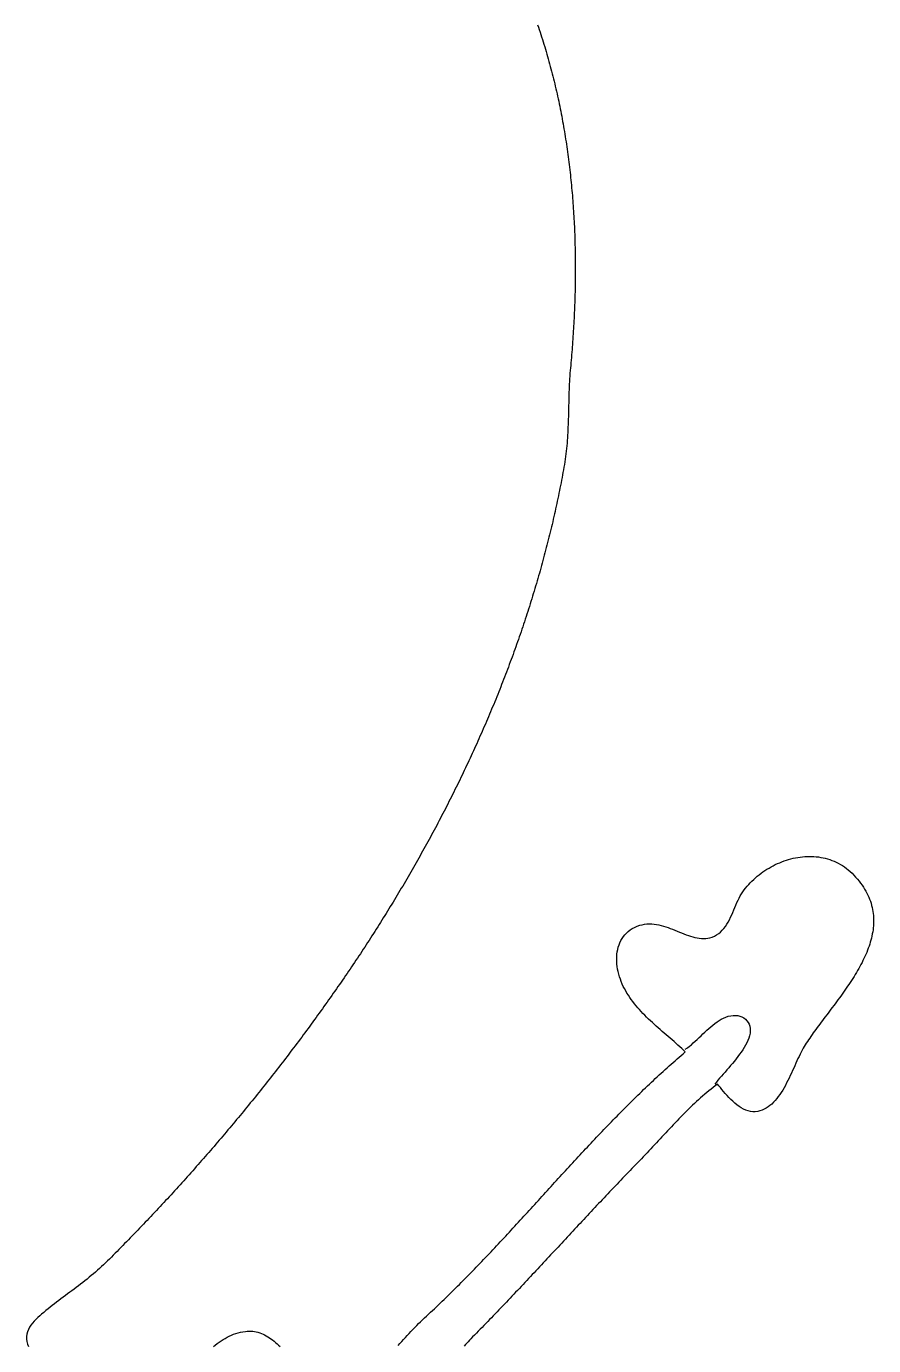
# Model space of a CAD drawing. Header units: millimetres. Extents: x 39 to 1263, y 30 to 1523.
# Drawn here: x 946.9 to 1262.7, y 380.6 to 872.5 of the extents above; entities that cross this region are included whole.
import ezdxf

# ---------------------------------------------------------------- set-up
doc = ezdxf.new("R2010")
doc.units = ezdxf.units.MM
doc.layers.add('0_0_0', color=3, linetype='Continuous')

msp = doc.modelspace()

# ---------------------------------------------------------------- linework, layer by layer
at = {"layer": '0_0_0'}
for points in [[(1137.46, 873.06), (1137.77, 872.16), (1138.08, 871.26), (1138.38, 870.35), (1138.67, 869.45), (1138.97, 868.54), (1139.26, 867.64), (1139.54, 866.73), (1139.82, 865.82), (1140.1, 864.91), (1140.38, 863.99), (1140.65, 863.08), (1140.92, 862.16), (1141.18, 861.25), (1141.44, 860.33), (1141.7, 859.41), (1141.95, 858.49), (1142.2, 857.57), (1142.44, 856.65), (1142.69, 855.73), (1142.92, 854.81), (1143.16, 853.88), (1143.39, 852.96), (1143.62, 852.03), (1143.84, 851.1), (1144.06, 850.17), (1144.28, 849.24), (1144.5, 848.31), (1144.71, 847.38), (1144.91, 846.45), (1145.12, 845.51), (1145.32, 844.58), (1145.51, 843.64), (1145.71, 842.71), (1145.9, 841.77), (1146.08, 840.83), (1146.27, 839.89), (1146.45, 838.95), (1146.62, 838.01), (1146.8, 837.07), (1146.97, 836.12), (1147.13, 835.18), (1147.3, 834.24), (1147.46, 833.29), (1147.61, 832.34), (1147.77, 831.4), (1147.92, 830.45), (1148.06, 829.5), (1148.21, 828.55), (1148.35, 827.6), (1148.48, 826.65), (1148.62, 825.7), (1148.75, 824.74), (1148.88, 823.79), (1149, 822.84), (1149.12, 821.88), (1149.24, 820.93), (1149.35, 819.97), (1149.47, 819.01), (1149.58, 818.06), (1149.68, 817.1), (1149.78, 816.14), (1149.88, 815.18), (1149.98, 814.22), (1150.07, 813.26), (1150.16, 812.3), (1150.25, 811.34), (1150.33, 810.37), (1150.42, 809.41), (1150.49, 808.45), (1150.57, 807.48), (1150.64, 806.52), (1150.71, 805.55), (1150.78, 804.59), (1150.84, 803.62), (1150.9, 802.65), (1150.96, 801.69), (1151.01, 800.72), (1151.07, 799.75), (1151.11, 798.78), (1151.16, 797.81), (1151.2, 796.84), (1151.24, 795.87), (1151.28, 794.9), (1151.32, 793.93), (1151.35, 792.96), (1151.38, 791.99), (1151.4, 791.02), (1151.43, 790.05), (1151.45, 789.07), (1151.47, 788.1), (1151.48, 787.13), (1151.49, 786.15), (1151.5, 785.18), (1151.51, 784.21), (1151.51, 783.23), (1151.52, 782.26), (1151.52, 781.28), (1151.51, 780.31), (1151.51, 779.33), (1151.5, 778.36), (1151.48, 777.38), (1151.47, 776.4), (1151.45, 775.43), (1151.43, 774.45), (1151.41, 773.47), (1151.39, 772.5), (1151.36, 771.52), (1151.33, 770.54), (1151.3, 769.57), (1151.26, 768.59), (1151.23, 767.61), (1151.19, 766.63), (1151.14, 765.66), (1151.1, 764.68), (1151.05, 763.7), (1151, 762.72), (1150.95, 761.74), (1150.9, 760.77), (1150.84, 759.79), (1150.78, 758.81), (1150.72, 757.83), (1150.65, 756.85), (1150.59, 755.88), (1150.52, 754.9), (1150.45, 753.92), (1150.37, 752.94), (1150.3, 751.96), (1150.22, 750.99), (1150.14, 750.01), (1150.06, 749.03), (1149.97, 748.05), (1149.88, 747.08), (1149.79, 746.1), (1149.7, 745.12), (1149.61, 744.13), (1149.53, 743.13), (1149.46, 742.13), (1149.39, 741.13), (1149.34, 740.13), (1149.28, 739.13), (1149.24, 738.13), (1149.2, 737.13), (1149.16, 736.12), (1149.13, 735.12), (1149.1, 734.11), (1149.07, 733.11), (1149.05, 732.1), (1149.02, 731.1), (1149, 730.09), (1148.98, 729.08), (1148.95, 728.08), (1148.93, 727.07), (1148.9, 726.07), (1148.87, 725.06), (1148.83, 724.06), (1148.79, 723.05), (1148.75, 722.05), (1148.7, 721.05), (1148.64, 720.05), (1148.58, 719.05), (1148.51, 718.05), (1148.44, 717.05), (1148.35, 716.05), (1148.25, 715.06), (1148.15, 714.06), (1148.03, 713.07), (1147.91, 712.08), (1147.77, 711.09), (1147.61, 710.1), (1147.45, 709.12), (1147.28, 708.15), (1147.1, 707.17), (1146.92, 706.2), (1146.74, 705.23), (1146.56, 704.25), (1146.38, 703.28), (1146.19, 702.31), (1146, 701.34), (1145.81, 700.36), (1145.61, 699.39), (1145.41, 698.42), (1145.21, 697.45), (1145.01, 696.48), (1144.81, 695.51), (1144.6, 694.55), (1144.39, 693.58), (1144.18, 692.61), (1143.96, 691.64), (1143.75, 690.68), (1143.53, 689.71), (1143.31, 688.74), (1143.08, 687.78), (1142.85, 686.81), (1142.63, 685.85), (1142.39, 684.88), (1142.16, 683.92), (1141.93, 682.96), (1141.69, 682), (1141.45, 681.03), (1141.2, 680.07), (1140.96, 679.11), (1140.71, 678.15), (1140.46, 677.19), (1140.21, 676.23), (1139.95, 675.27), (1139.7, 674.31), (1139.44, 673.35), (1139.18, 672.4), (1138.91, 671.44), (1138.65, 670.48), (1138.38, 669.53), (1138.11, 668.57), (1137.83, 667.62), (1137.56, 666.66), (1137.28, 665.71), (1137, 664.75), (1136.72, 663.8), (1136.44, 662.85), (1136.15, 661.9), (1135.86, 660.95), (1135.57, 660), (1135.28, 659.05), (1134.98, 658.1), (1134.69, 657.15), (1134.39, 656.2), (1134.08, 655.25), (1133.78, 654.31), (1133.47, 653.36), (1133.17, 652.41), (1132.86, 651.47), (1132.54, 650.52), (1132.23, 649.58), (1131.91, 648.64), (1131.59, 647.69), (1131.27, 646.75), (1130.95, 645.81), (1130.63, 644.87), (1130.3, 643.93), (1129.97, 642.99), (1129.64, 642.05), (1129.3, 641.11), (1128.97, 640.17), (1128.63, 639.24), (1128.29, 638.3), (1127.95, 637.36), (1127.61, 636.43), (1127.26, 635.5), (1126.91, 634.56), (1126.56, 633.63), (1126.21, 632.7), (1125.86, 631.76), (1125.5, 630.83), (1125.15, 629.9), (1124.79, 628.97), (1124.42, 628.04), (1124.06, 627.12), (1123.69, 626.19), (1123.33, 625.26), (1122.96, 624.33), (1122.59, 623.41), (1122.21, 622.48), (1121.84, 621.56), (1121.46, 620.64), (1121.08, 619.71), (1120.7, 618.79), (1120.32, 617.87), (1119.93, 616.95), (1119.55, 616.03), (1119.16, 615.11), (1118.77, 614.19), (1118.37, 613.28), (1117.98, 612.36), (1117.58, 611.44), (1117.19, 610.53), (1116.79, 609.61), (1116.38, 608.7), (1115.98, 607.79), (1115.58, 606.88), (1115.17, 605.96), (1114.76, 605.05), (1114.35, 604.14), (1113.94, 603.23), (1113.52, 602.33), (1113.11, 601.42), (1112.69, 600.51), (1112.27, 599.61), (1111.85, 598.7), (1111.42, 597.8), (1111, 596.89), (1110.57, 595.99), (1110.14, 595.09), (1109.71, 594.19), (1109.28, 593.29), (1108.85, 592.39), (1108.41, 591.49), (1107.98, 590.59), (1107.54, 589.7), (1107.1, 588.8), (1106.65, 587.91), (1106.21, 587.01), (1105.77, 586.12), (1105.32, 585.23), (1104.87, 584.33), (1104.42, 583.44), (1103.97, 582.55), (1103.51, 581.66), (1103.06, 580.78), (1102.6, 579.89), (1102.14, 579), (1101.68, 578.12), (1101.22, 577.23), (1100.76, 576.35), (1100.29, 575.47), (1099.83, 574.58), (1099.36, 573.7), (1098.89, 572.82), (1098.42, 571.94), (1097.94, 571.06), (1097.47, 570.19), (1096.99, 569.31), (1096.52, 568.44), (1096.04, 567.56), (1095.56, 566.69), (1095.07, 565.81), (1094.59, 564.94), (1094.1, 564.07), (1093.62, 563.2), (1093.13, 562.33), (1092.64, 561.47), (1092.15, 560.6), (1091.66, 559.73), (1091.16, 558.87), (1090.67, 558), (1090.17, 557.14), (1089.67, 556.28), (1089.17, 555.42), (1088.67, 554.56), (1088.17, 553.7), (1087.66, 552.84), (1087.16, 551.98), (1086.65, 551.13), (1086.14, 550.27), (1085.63, 549.42), (1085.12, 548.56), (1084.61, 547.71), (1084.1, 546.86), (1083.58, 546.01), (1083.07, 545.16), (1082.55, 544.31), (1082.03, 543.47), (1081.51, 542.62), (1080.99, 541.78), (1080.46, 540.93), (1079.94, 540.09), (1079.41, 539.25), (1078.88, 538.41), (1078.36, 537.57), (1077.83, 536.73), (1077.3, 535.89), (1076.76, 535.06), (1076.23, 534.22), (1075.69, 533.39), (1075.16, 532.55), (1074.62, 531.72), (1074.08, 530.89), (1073.54, 530.06), (1073, 529.23), (1072.46, 528.4), (1071.92, 527.58), (1071.37, 526.75), (1070.82, 525.93), (1070.28, 525.1), (1069.73, 524.28), (1069.18, 523.46), (1068.63, 522.64), (1068.08, 521.82), (1067.52, 521), (1066.97, 520.19), (1066.41, 519.37), (1065.86, 518.56), (1065.3, 517.74), (1064.74, 516.93), (1064.18, 516.12), (1063.61, 515.29), (1063.03, 514.46), (1062.45, 513.64), (1061.88, 512.81), (1061.3, 511.99), (1060.72, 511.16), (1060.14, 510.34), (1059.56, 509.52), (1058.97, 508.69), (1058.39, 507.87), (1057.8, 507.05), (1057.22, 506.24), (1056.63, 505.42), (1056.04, 504.6), (1055.45, 503.78), (1054.86, 502.97), (1054.27, 502.15), (1053.68, 501.34), (1053.08, 500.53), (1052.49, 499.72), (1051.89, 498.91), (1051.29, 498.1), (1050.7, 497.29), (1050.1, 496.48), (1049.5, 495.67), (1048.9, 494.86), (1048.29, 494.06), (1047.69, 493.25), (1047.08, 492.45), (1046.48, 491.65), (1045.87, 490.85), (1045.26, 490.05), (1044.65, 489.24), (1044.04, 488.45), (1043.43, 487.65), (1042.82, 486.85), (1042.21, 486.05), (1041.59, 485.26), (1040.98, 484.46), (1040.36, 483.67), (1039.74, 482.87), (1039.12, 482.08), (1038.5, 481.29), (1037.88, 480.5), (1037.26, 479.71), (1036.64, 478.92), (1036.02, 478.13), (1035.39, 477.35), (1034.76, 476.56), (1034.14, 475.78), (1033.51, 474.99), (1032.88, 474.21), (1032.25, 473.43), (1031.62, 472.64), (1030.99, 471.86), (1030.35, 471.08), (1029.72, 470.3), (1029.08, 469.53), (1028.45, 468.75), (1027.81, 467.97), (1027.17, 467.2), (1026.53, 466.42), (1025.89, 465.65), (1025.25, 464.87), (1024.6, 464.1), (1023.96, 463.33), (1023.32, 462.56), (1022.67, 461.79), (1022.02, 461.02), (1021.38, 460.25), (1020.73, 459.49), (1020.08, 458.72), (1019.43, 457.96), (1018.77, 457.19), (1018.12, 456.43), (1017.47, 455.67), (1016.81, 454.9), (1016.16, 454.14), (1015.5, 453.38), (1014.84, 452.62), (1014.18, 451.87), (1013.52, 451.11), (1012.86, 450.35), (1012.2, 449.6), (1011.53, 448.84), (1010.87, 448.09), (1010.2, 447.34), (1009.54, 446.58), (1008.87, 445.83), (1008.2, 445.08), (1007.53, 444.33), (1006.86, 443.58), (1006.19, 442.84), (1005.52, 442.09), (1004.85, 441.34), (1004.17, 440.6), (1003.5, 439.85), (1002.82, 439.11), (1002.14, 438.37), (1001.47, 437.63), (1000.79, 436.88), (1000.11, 436.14), (999.43, 435.4), (998.74, 434.67), (998.06, 433.93), (997.38, 433.19), (996.69, 432.46), (996.01, 431.72), (995.32, 430.99), (994.63, 430.25), (993.94, 429.52), (993.25, 428.79), (992.56, 428.06), (991.87, 427.33), (991.18, 426.6), (990.48, 425.87), (989.79, 425.15), (989.09, 424.42), (988.4, 423.69), (987.7, 422.97), (987, 422.25), (986.3, 421.52), (985.6, 420.8), (984.9, 420.08), (984.2, 419.36), (983.49, 418.64), (982.79, 417.92), (982.08, 417.2), (981.38, 416.49), (980.67, 415.77), (979.96, 415.05), (979.25, 414.34), (978.54, 413.63), (977.83, 412.91), (977.12, 412.2), (976.39, 411.48), (975.65, 410.77), (974.9, 410.08), (974.14, 409.39), (973.38, 408.71), (972.61, 408.04), (971.83, 407.38), (971.05, 406.73), (970.26, 406.09), (969.47, 405.45), (968.67, 404.81), (967.87, 404.19), (967.06, 403.56), (966.26, 402.94), (965.45, 402.33), (964.63, 401.71), (963.82, 401.1), (963.01, 400.49), (962.19, 399.88), (961.38, 399.27), (960.56, 398.66), (959.75, 398.05), (958.94, 397.43), (958.13, 396.81), (957.32, 396.19), (956.51, 395.57), (955.71, 394.94), (954.92, 394.3), (954.12, 393.66), (953.33, 393.01), (952.55, 392.35), (951.86, 391.76), (951.16, 391.12), (950.47, 390.46), (949.8, 389.76), (949.16, 389.02), (948.57, 388.26), (948.05, 387.46), (947.6, 386.64), (947.24, 385.79), (946.99, 384.91), (946.86, 384.01), (946.86, 383.08), (947.01, 382.14), (947.31, 381.16), (947.7, 380.34)], [(1085.46, 380.61), (1086.12, 381.39), (1086.79, 382.15), (1087.46, 382.92), (1088.15, 383.67), (1088.84, 384.42), (1089.54, 385.17), (1090.24, 385.91), (1090.95, 386.64), (1091.66, 387.37), (1092.38, 388.09), (1093.11, 388.81), (1093.84, 389.52), (1094.57, 390.23), (1095.31, 390.94), (1096.05, 391.64), (1096.79, 392.34), (1097.53, 393.03), (1098.26, 393.71), (1098.99, 394.39), (1099.71, 395.08), (1100.44, 395.76), (1101.16, 396.45), (1101.88, 397.14), (1102.59, 397.83), (1103.31, 398.53), (1104.03, 399.22), (1104.74, 399.92), (1105.45, 400.62), (1106.16, 401.32), (1106.87, 402.02), (1107.58, 402.73), (1108.28, 403.43), (1108.99, 404.14), (1109.69, 404.85), (1110.39, 405.56), (1111.09, 406.27), (1111.79, 406.98), (1112.49, 407.69), (1113.19, 408.41), (1113.89, 409.12), (1114.58, 409.84), (1115.27, 410.56), (1115.97, 411.28), (1116.66, 412), (1117.35, 412.72), (1118.04, 413.45), (1118.73, 414.17), (1119.41, 414.9), (1120.1, 415.62), (1120.79, 416.35), (1121.47, 417.08), (1122.16, 417.81), (1122.84, 418.54), (1123.52, 419.27), (1124.2, 420), (1124.89, 420.73), (1125.57, 421.47), (1126.25, 422.2), (1126.93, 422.94), (1127.6, 423.67), (1128.28, 424.41), (1128.96, 425.14), (1129.64, 425.88), (1130.32, 426.62), (1130.99, 427.35), (1131.67, 428.09), (1132.34, 428.83), (1133.02, 429.57), (1133.7, 430.31), (1134.37, 431.05), (1135.05, 431.79), (1135.72, 432.53), (1136.39, 433.27), (1137.07, 434.01), (1137.74, 434.75), (1138.42, 435.49), (1139.09, 436.23), (1139.77, 436.97), (1140.44, 437.71), (1141.11, 438.45), (1141.79, 439.19), (1142.46, 439.93), (1143.14, 440.67), (1143.81, 441.41), (1144.49, 442.15), (1145.16, 442.89), (1145.84, 443.63), (1146.51, 444.37), (1147.19, 445.11), (1147.87, 445.84), (1148.54, 446.58), (1149.22, 447.32), (1149.9, 448.06), (1150.58, 448.79), (1151.25, 449.53), (1151.93, 450.26), (1152.61, 451), (1153.29, 451.73), (1153.97, 452.46), (1154.66, 453.2), (1155.34, 453.93), (1156.02, 454.66), (1156.71, 455.39), (1157.39, 456.12), (1158.08, 456.85), (1158.76, 457.57), (1159.45, 458.3), (1160.14, 459.03), (1160.83, 459.75), (1161.52, 460.47), (1162.21, 461.2), (1162.9, 461.92), (1163.59, 462.64), (1164.29, 463.36), (1164.98, 464.07), (1165.68, 464.79), (1166.38, 465.51), (1167.07, 466.22), (1167.77, 466.93), (1168.48, 467.64), (1169.18, 468.35), (1169.88, 469.06), (1170.59, 469.77), (1171.29, 470.47), (1172, 471.18), (1172.71, 471.88), (1173.42, 472.58), (1174.14, 473.28), (1174.85, 473.98), (1175.57, 474.67), (1176.28, 475.37), (1177, 476.06), (1177.72, 476.75), (1178.44, 477.44), (1179.17, 478.12), (1179.89, 478.81), (1180.62, 479.49), (1181.35, 480.17), (1182.08, 480.85), (1182.82, 481.53), (1183.55, 482.2), (1184.29, 482.87), (1185.03, 483.54), (1185.77, 484.21), (1186.51, 484.88), (1187.26, 485.54), (1188, 486.2), (1188.75, 486.86), (1189.5, 487.52), (1190.26, 488.17), (1191.01, 488.82), (1191.77, 489.47), (1192.53, 490.12), (1191.86, 490.77), (1191.18, 491.41), (1190.49, 492.05), (1189.79, 492.69), (1189.08, 493.32), (1188.36, 493.96), (1187.63, 494.59), (1186.9, 495.23), (1186.16, 495.86), (1185.42, 496.5), (1184.68, 497.14), (1183.94, 497.78), (1183.2, 498.43), (1182.46, 499.07), (1181.72, 499.73), (1180.99, 500.38), (1180.26, 501.05), (1179.54, 501.72), (1178.83, 502.39), (1178.12, 503.08), (1177.43, 503.77), (1176.75, 504.46), (1176.08, 505.17), (1175.42, 505.89), (1174.78, 506.62), (1174.15, 507.35), (1173.54, 508.1), (1172.95, 508.86), (1172.38, 509.64), (1171.83, 510.42), (1171.3, 511.22), (1170.79, 512.04), (1170.31, 512.86), (1169.85, 513.71), (1169.42, 514.57), (1169.02, 515.44), (1168.65, 516.34), (1168.31, 517.25), (1168, 518.17), (1167.72, 519.12), (1167.49, 520.05), (1167.29, 520.99), (1167.14, 521.93), (1167.03, 522.87), (1166.96, 523.8), (1166.94, 524.74), (1166.96, 525.66), (1167.03, 526.57), (1167.15, 527.47), (1167.32, 528.34), (1167.54, 529.21), (1167.81, 530.04), (1168.13, 530.85), (1168.51, 531.64), (1168.94, 532.39), (1169.43, 533.11), (1169.98, 533.79), (1170.59, 534.44), (1171.25, 535.04), (1171.98, 535.6), (1172.77, 536.1), (1173.63, 536.56), (1174.55, 536.97), (1175.53, 537.32), (1176.43, 537.56), (1177.33, 537.73), (1178.22, 537.83), (1179.11, 537.87), (1179.99, 537.85), (1180.87, 537.78), (1181.75, 537.65), (1182.62, 537.49), (1183.5, 537.28), (1184.36, 537.04), (1185.23, 536.77), (1186.09, 536.47), (1186.94, 536.16), (1187.8, 535.83), (1188.65, 535.49), (1189.49, 535.15), (1190.33, 534.8), (1191.17, 534.46), (1192.01, 534.13), (1192.84, 533.81), (1193.66, 533.52), (1194.49, 533.24), (1195.31, 533), (1196.12, 532.79), (1196.93, 532.62), (1197.74, 532.49), (1198.54, 532.41), (1199.34, 532.38), (1200.13, 532.41), (1200.92, 532.51), (1201.71, 532.67), (1202.49, 532.9), (1203.38, 533.27), (1204.21, 533.72), (1204.97, 534.24), (1205.68, 534.83), (1206.33, 535.48), (1206.94, 536.18), (1207.5, 536.94), (1208.02, 537.73), (1208.51, 538.56), (1208.97, 539.43), (1209.41, 540.31), (1209.82, 541.22), (1210.23, 542.13), (1210.62, 543.05), (1211, 543.97), (1211.39, 544.88), (1211.78, 545.78), (1212.18, 546.65), (1212.6, 547.5), (1213.03, 548.32), (1213.49, 549.1), (1213.97, 549.83), (1214.49, 550.54), (1215.03, 551.23), (1215.59, 551.9), (1216.17, 552.57), (1216.77, 553.21), (1217.39, 553.84), (1218.03, 554.45), (1218.69, 555.05), (1219.36, 555.62), (1220.06, 556.18), (1220.76, 556.72), (1221.49, 557.24), (1222.22, 557.75), (1222.97, 558.23), (1223.74, 558.69), (1224.51, 559.13), (1225.3, 559.55), (1226.09, 559.95), (1226.9, 560.32), (1227.72, 560.68), (1228.54, 561.01), (1229.37, 561.31), (1230.21, 561.6), (1231.05, 561.86), (1231.9, 562.09), (1232.75, 562.3), (1233.61, 562.48), (1234.47, 562.64), (1235.33, 562.77), (1236.19, 562.87), (1237.06, 562.95), (1237.92, 562.99), (1238.78, 563.01), (1239.64, 563), (1240.5, 562.96), (1241.36, 562.9), (1242.21, 562.8), (1243.06, 562.67), (1243.9, 562.51), (1244.73, 562.32), (1245.56, 562.09), (1246.38, 561.84), (1247.2, 561.55), (1248, 561.22), (1248.79, 560.87), (1249.57, 560.48), (1250.35, 560.05), (1251.1, 559.59), (1251.85, 559.1), (1252.58, 558.57), (1253.3, 558), (1254, 557.4), (1254.69, 556.76), (1255.36, 556.08), (1256.04, 555.33), (1256.69, 554.59), (1257.3, 553.84), (1257.88, 553.09), (1258.42, 552.34), (1258.92, 551.59), (1259.39, 550.84), (1259.83, 550.08), (1260.23, 549.33), (1260.6, 548.57), (1260.94, 547.81), (1261.25, 547.05), (1261.53, 546.3), (1261.78, 545.54), (1261.99, 544.77), (1262.18, 544.01), (1262.34, 543.25), (1262.48, 542.49), (1262.58, 541.73), (1262.66, 540.96), (1262.71, 540.2), (1262.74, 539.44), (1262.74, 538.67), (1262.72, 537.91), (1262.67, 537.14), (1262.6, 536.38), (1262.51, 535.62), (1262.39, 534.85), (1262.25, 534.09), (1262.1, 533.33), (1261.92, 532.56), (1261.72, 531.8), (1261.51, 531.04), (1261.27, 530.28), (1261.02, 529.52), (1260.75, 528.76), (1260.46, 528), (1260.15, 527.24), (1259.83, 526.49), (1259.5, 525.73), (1259.15, 524.98), (1258.78, 524.22), (1258.41, 523.47), (1258.02, 522.72), (1257.61, 521.97), (1257.2, 521.23), (1256.78, 520.48), (1256.34, 519.74), (1255.89, 518.99), (1255.44, 518.25), (1254.97, 517.51), (1254.5, 516.78), (1254.02, 516.04), (1253.53, 515.31), (1253.04, 514.58), (1252.54, 513.85), (1252.03, 513.12), (1251.52, 512.4), (1251.01, 511.68), (1250.49, 510.96), (1249.97, 510.24), (1249.45, 509.53), (1248.92, 508.81), (1248.4, 508.11), (1247.87, 507.4), (1247.34, 506.7), (1246.81, 506), (1246.29, 505.3), (1245.76, 504.61), (1245.24, 503.92), (1244.72, 503.23), (1244.2, 502.55), (1243.69, 501.87), (1243.18, 501.19), (1242.68, 500.52), (1242.18, 499.85), (1241.69, 499.18), (1241.2, 498.52), (1240.73, 497.86), (1240.26, 497.21), (1239.8, 496.56), (1239.34, 495.91), (1238.9, 495.27), (1238.47, 494.63), (1238.05, 494), (1237.64, 493.37), (1237.24, 492.74), (1236.85, 492.12), (1236.46, 491.46), (1236.08, 490.76), (1235.69, 490.02), (1235.31, 489.25), (1234.92, 488.44), (1234.53, 487.61), (1234.14, 486.75), (1233.75, 485.87), (1233.34, 484.98), (1232.94, 484.07), (1232.52, 483.15), (1232.1, 482.23), (1231.67, 481.3), (1231.23, 480.37), (1230.78, 479.45), (1230.31, 478.54), (1229.83, 477.64), (1229.34, 476.76), (1228.83, 475.89), (1228.31, 475.05), (1227.77, 474.24), (1227.21, 473.46), (1226.62, 472.71), (1226.02, 472), (1225.4, 471.33), (1224.76, 470.7), (1224.09, 470.13), (1223.39, 469.6), (1222.67, 469.14), (1221.93, 468.73), (1221.15, 468.39), (1220.35, 468.11), (1219.52, 467.9), (1218.61, 467.78), (1217.7, 467.78), (1216.82, 467.9), (1215.94, 468.11), (1215.08, 468.42), (1214.23, 468.81), (1213.4, 469.28), (1212.58, 469.82), (1211.79, 470.41), (1211.01, 471.05), (1210.25, 471.73), (1209.52, 472.44), (1208.8, 473.17), (1208.12, 473.91), (1207.45, 474.66), (1206.81, 475.4), (1206.2, 476.12), (1205.61, 476.83), (1205.06, 477.49), (1204.53, 478.12), (1203.72, 477.51), (1202.92, 476.89), (1202.12, 476.26), (1201.33, 475.62), (1200.55, 474.97), (1199.77, 474.32), (1199, 473.65), (1198.24, 472.98), (1197.48, 472.3), (1196.73, 471.61), (1195.98, 470.92), (1195.24, 470.22), (1194.5, 469.51), (1193.76, 468.8), (1193.03, 468.08), (1192.31, 467.36), (1191.59, 466.63), (1190.87, 465.9), (1190.15, 465.17), (1189.44, 464.43), (1188.73, 463.69), (1188.02, 462.94), (1187.32, 462.2), (1186.62, 461.45), (1185.92, 460.7), (1185.22, 459.95), (1184.52, 459.2), (1183.82, 458.45), (1183.13, 457.7), (1182.43, 456.95), (1181.73, 456.2), (1181.04, 455.45), (1180.34, 454.7), (1179.65, 453.96), (1178.95, 453.21), (1178.25, 452.47), (1177.56, 451.74), (1176.86, 451), (1176.15, 450.27), (1175.45, 449.55), (1174.75, 448.83), (1174.05, 448.11), (1173.35, 447.38), (1172.65, 446.66), (1171.95, 445.94), (1171.26, 445.21), (1170.56, 444.49), (1169.86, 443.76), (1169.17, 443.04), (1168.47, 442.31), (1167.78, 441.58), (1167.08, 440.86), (1166.39, 440.13), (1165.7, 439.4), (1165.01, 438.67), (1164.31, 437.94), (1163.62, 437.21), (1162.93, 436.48), (1162.24, 435.75), (1161.55, 435.02), (1160.86, 434.28), (1160.17, 433.55), (1159.48, 432.82), (1158.79, 432.09), (1158.11, 431.35), (1157.42, 430.62), (1156.73, 429.88), (1156.04, 429.15), (1155.36, 428.41), (1154.67, 427.68), (1153.98, 426.94), (1153.3, 426.21), (1152.61, 425.47), (1151.92, 424.74), (1151.24, 424), (1150.55, 423.27), (1149.87, 422.53), (1149.18, 421.79), (1148.5, 421.06), (1147.81, 420.32), (1147.13, 419.59), (1146.44, 418.85), (1145.75, 418.11), (1145.07, 417.38), (1144.38, 416.64), (1143.7, 415.9), (1143.01, 415.17), (1142.33, 414.43), (1141.64, 413.7), (1140.96, 412.96), (1140.27, 412.22), (1139.58, 411.49), (1138.9, 410.75), (1138.21, 410.02), (1137.53, 409.28), (1136.84, 408.55), (1136.15, 407.81), (1135.46, 407.08), (1134.78, 406.35), (1134.09, 405.61), (1133.4, 404.88), (1132.71, 404.15), (1132.02, 403.41), (1131.34, 402.68), (1130.65, 401.95), (1129.96, 401.22), (1129.27, 400.49), (1128.57, 399.76), (1127.88, 399.03), (1127.19, 398.3), (1126.5, 397.57), (1125.81, 396.84), (1125.11, 396.11), (1124.42, 395.38), (1123.73, 394.66), (1123.03, 393.93), (1122.34, 393.21), (1121.64, 392.48), (1120.94, 391.76), (1120.25, 391.03), (1119.55, 390.31), (1118.85, 389.59), (1118.15, 388.87), (1117.45, 388.14), (1116.75, 387.42), (1116.05, 386.7), (1115.34, 385.99), (1114.64, 385.27), (1113.94, 384.55), (1113.23, 383.84), (1112.53, 383.12), (1112.04, 382.61), (1111.54, 382.09), (1111.04, 381.55), (1110.54, 380.99), (1110.03, 380.41)], [(1192.53, 491.12), (1193.29, 491.65), (1194.04, 492.22), (1194.78, 492.82), (1195.51, 493.45), (1196.24, 494.1), (1196.96, 494.77), (1197.68, 495.46), (1198.39, 496.15), (1199.11, 496.84), (1199.84, 497.53), (1200.57, 498.21), (1201.3, 498.88), (1202.04, 499.52), (1202.8, 500.15), (1203.57, 500.74), (1204.35, 501.3), (1205.15, 501.82), (1205.96, 502.3), (1206.8, 502.72), (1207.65, 503.09), (1208.54, 503.4), (1209.46, 503.63), (1210.37, 503.74), (1211.24, 503.75), (1212.09, 503.65), (1212.89, 503.45), (1213.64, 503.15), (1214.33, 502.77), (1214.95, 502.3), (1215.5, 501.75), (1215.95, 501.13), (1216.32, 500.44), (1216.58, 499.68), (1216.74, 498.87), (1216.77, 498), (1216.68, 497.08), (1216.46, 496.12), (1216.17, 495.26), (1215.82, 494.4), (1215.42, 493.54), (1214.97, 492.68), (1214.47, 491.81), (1213.93, 490.95), (1213.36, 490.09), (1212.76, 489.23), (1212.13, 488.38), (1211.48, 487.53), (1210.81, 486.69), (1210.12, 485.85), (1209.43, 485.03), (1208.73, 484.21), (1208.04, 483.4), (1207.34, 482.6), (1206.66, 481.82), (1205.99, 481.05), (1205.34, 480.29), (1204.71, 479.55), (1204.1, 478.83), (1203.53, 478.12)], [(1016.6, 380.27), (1017.3, 380.83), (1018.01, 381.38), (1018.72, 381.9), (1019.46, 382.4), (1020.2, 382.87), (1020.96, 383.32), (1021.73, 383.75), (1022.52, 384.14), (1023.32, 384.5), (1024.14, 384.83), (1024.98, 385.13), (1025.84, 385.38), (1026.71, 385.61), (1027.61, 385.79), (1028.53, 385.93), (1029.23, 386), (1029.92, 386.03), (1030.6, 386.01), (1031.26, 385.96), (1031.92, 385.87), (1032.57, 385.74), (1033.21, 385.58), (1033.84, 385.38), (1034.46, 385.15), (1035.08, 384.89), (1035.68, 384.59), (1036.28, 384.27), (1036.87, 383.92), (1037.46, 383.55), (1038.04, 383.15), (1038.62, 382.73), (1039.18, 382.28), (1039.75, 381.82), (1040.31, 381.33), (1040.87, 380.83), (1041.42, 380.31)]]:
    msp.add_lwpolyline(points, dxfattribs=at)

doc.saveas('drawing.dxf')
